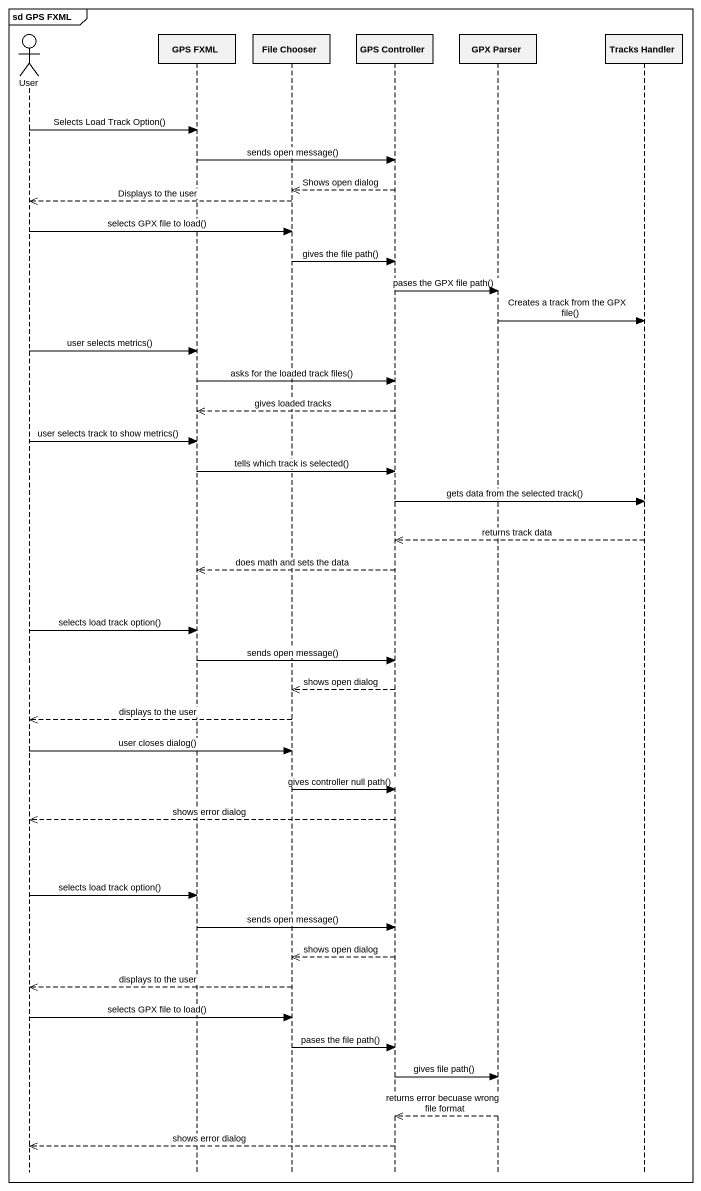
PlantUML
@startuml
mainframe sd GPS FXML
hide footbox
actor User
participant "GPS FXML" as GPS_FXML
participant "File Chooser" as File_Chooser
participant "GPS Controller" as GPS_Controller
participant "GPX Parser" as GPX_Parser
participant "Tracks Handler" as Tracks_Handler

User -> GPS_FXML : Selects Load Track Option()
GPS_FXML -> GPS_Controller : sends open message()
GPS_Controller -->> File_Chooser : Shows open dialog
File_Chooser -->> User : Displays to the user
User -> File_Chooser : selects GPX file to load()
File_Chooser -> GPS_Controller : gives the file path()
GPS_Controller -> GPX_Parser : pases the GPX file path()
GPX_Parser -> Tracks_Handler : Creates a track from the GPX file()
User -> GPS_FXML : user selects metrics()
GPS_FXML -> GPS_Controller : asks for the loaded track files()
GPS_Controller -->> GPS_FXML : gives loaded tracks
User -> GPS_FXML : user selects track to show metrics()
GPS_FXML -> GPS_Controller : tells which track is selected()
GPS_Controller -> Tracks_Handler : gets data from the selected track()
Tracks_Handler -->> GPS_Controller : returns track data
GPS_Controller -->> GPS_FXML : does math and sets the data
User -> GPS_FXML : selects load track option()
GPS_FXML -> GPS_Controller : sends open message()
GPS_Controller -->> File_Chooser : shows open dialog
File_Chooser -->> User : displays to the user
User -> File_Chooser : user closes dialog()
File_Chooser -> GPS_Controller : gives controller null path()
GPS_Controller -->> User : shows error dialog
User -> GPS_FXML : selects load track option()
GPS_FXML -> GPS_Controller : sends open message()
GPS_Controller -->> File_Chooser : shows open dialog
File_Chooser -->> User : displays to the user
User -> File_Chooser : selects GPX file to load()
File_Chooser -> GPS_Controller : pases the file path()
GPS_Controller -> GPX_Parser : gives file path()
GPX_Parser -->> GPS_Controller : returns error becuase wrong file format
GPS_Controller -->> User : shows error dialog
@enduml
